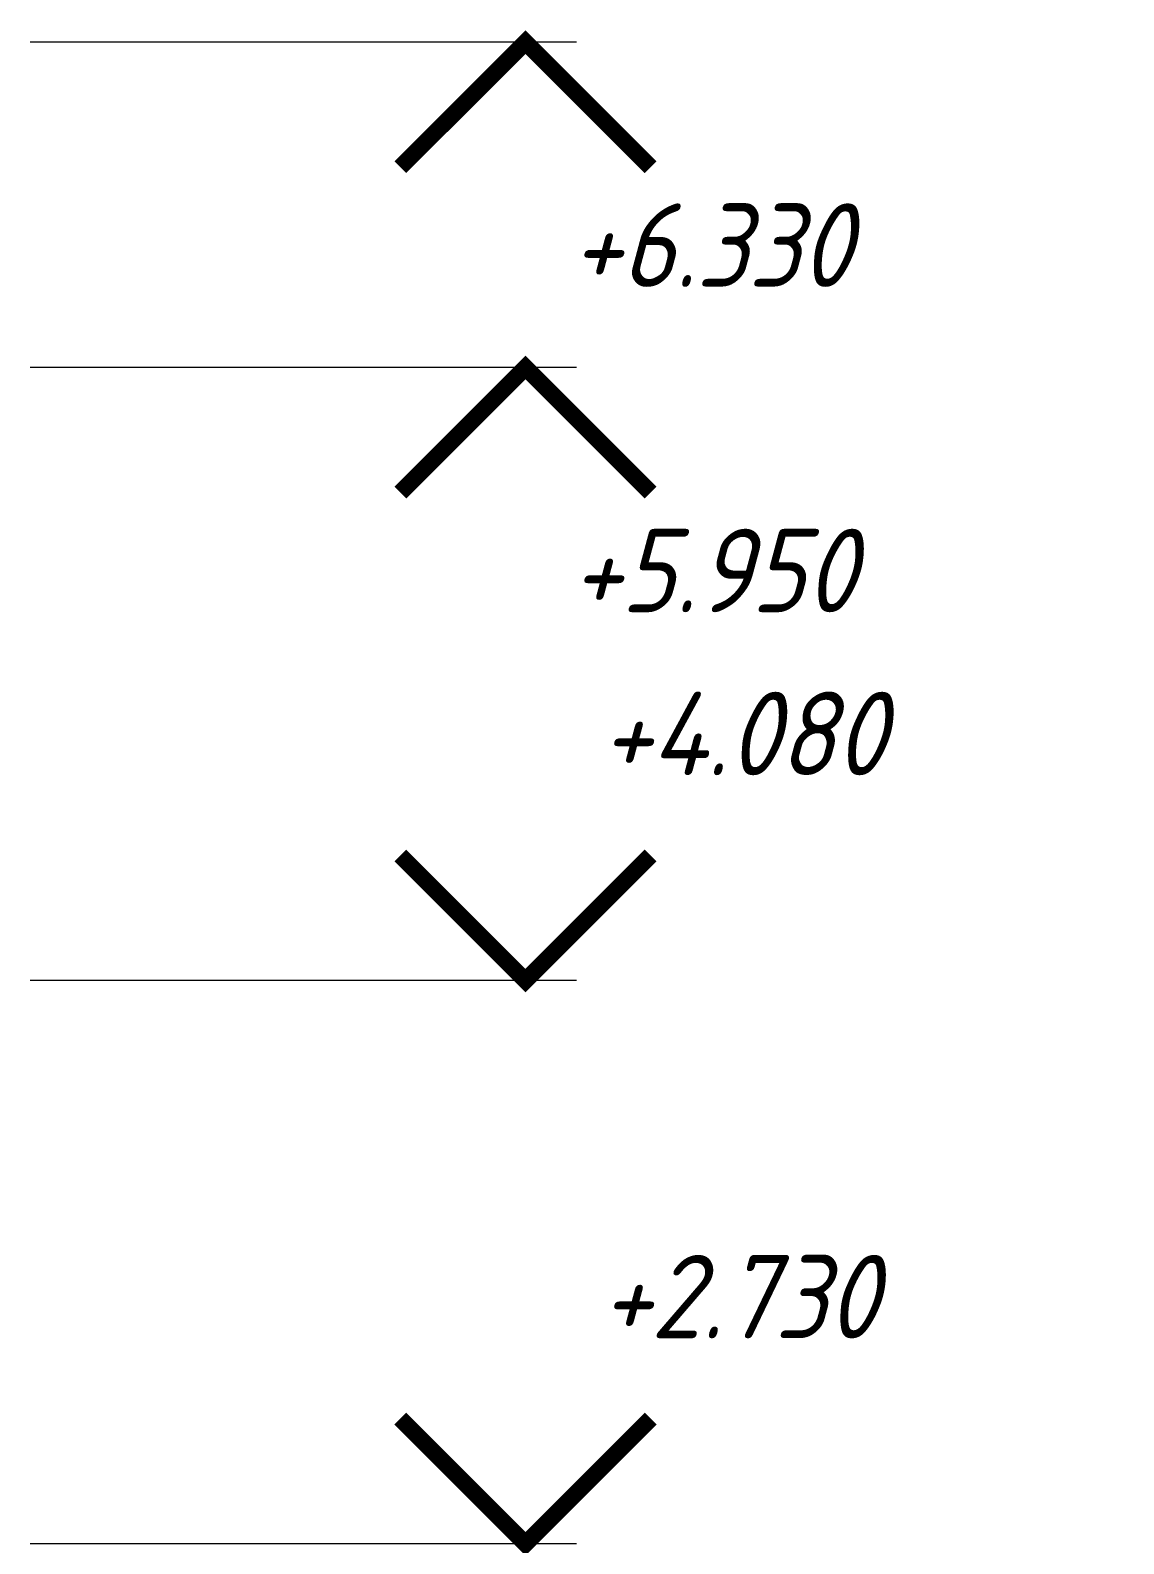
# Model space of a CAD drawing. Header units: millimetres. Extents: x 54 to 1314, y 20 to 614.
# Drawn here: x 249.21 to 275.42, y 182.12 to 218.4 of the extents above; entities that cross this region are included whole.
import ezdxf

# ---------------------------------------------------------------- set-up
doc = ezdxf.new("R2010")
doc.units = ezdxf.units.MM
doc.layers.add('А_ВЫСОТН.ОТМЕТКИ', color=161, linetype='Continuous', lineweight=20)
doc.styles.add('ROMANS', font='romans.shx', dxfattribs={"width": 0.8, "oblique": 15})

msp = doc.modelspace()

# ---------------------------------------------------------------- linework, layer by layer
at = {"layer": 'А_ВЫСОТН.ОТМЕТКИ'}
for p, q in [((262.306, 218.12), (249.209, 218.12)), ((262.306, 210.32), (249.209, 210.32)), ((262.306, 195.62), (249.209, 195.62)), ((262.306, 182.12), (249.209, 182.12))]:
    msp.add_line(p, q, dxfattribs=at)
for points in [[(273.942, 211.691, 0, 0, 0), (261.08, 211.691, 0, 0, 0), (261.08, 218.12, 0.4, 0.4, 0), (258.08, 215.12, 0.4, 0.4, 0), (261.08, 218.12, 0.4, 0.4, 0), (264.08, 215.12, 0.4, 0.4, 0)], [(272.799, 208.711, 0, 0, 0), (285.661, 208.711, 0, 0, 0), (285.661, 215.14, 0.4, 0.4, 0), (288.661, 212.14, 0.4, 0.4, 0), (285.661, 215.14, 0.4, 0.4, 0), (282.661, 212.14, 0.4, 0.4, 0)], [(273.942, 203.891, 0, 0, 0), (261.08, 203.891, 0, 0, 0), (261.08, 210.32, 0.4, 0.4, 0), (258.08, 207.32, 0.4, 0.4, 0), (261.08, 210.32, 0.4, 0.4, 0), (264.08, 207.32, 0.4, 0.4, 0)], [(273.942, 199.664, 0, 0, 0), (261.08, 199.664, 0, 0, 0), (261.08, 195.62, 0.4, 0.4, 0), (258.08, 198.62, 0.4, 0.4, 0), (261.08, 195.62, 0.4, 0.4, 0), (264.08, 198.62, 0.4, 0.4, 0)], [(273.942, 186.164, 0, 0, 0), (261.08, 186.164, 0, 0, 0), (261.08, 182.12, 0.4, 0.4, 0), (258.08, 185.12, 0.4, 0.4, 0), (261.08, 182.12, 0.4, 0.4, 0), (264.08, 185.12, 0.4, 0.4, 0)]]:
    msp.add_lwpolyline(points, format="xyseb", dxfattribs=at)

# ---------------------------------------------------------------- texts
at = {"layer": 'А_ВЫСОТН.ОТМЕТКИ', "style": 'ROMANS', "oblique": 15, "width": 0.85}
for s, p in [('+6.330', (262.156, 212.252)), ('+5.950', (262.156, 204.452)), ('+4.080', (262.871, 200.544)), ('+2.730', (262.871, 187.044))]:
    msp.add_text(s, height=2, dxfattribs=at).set_placement(p)

doc.saveas('drawing.dxf')
